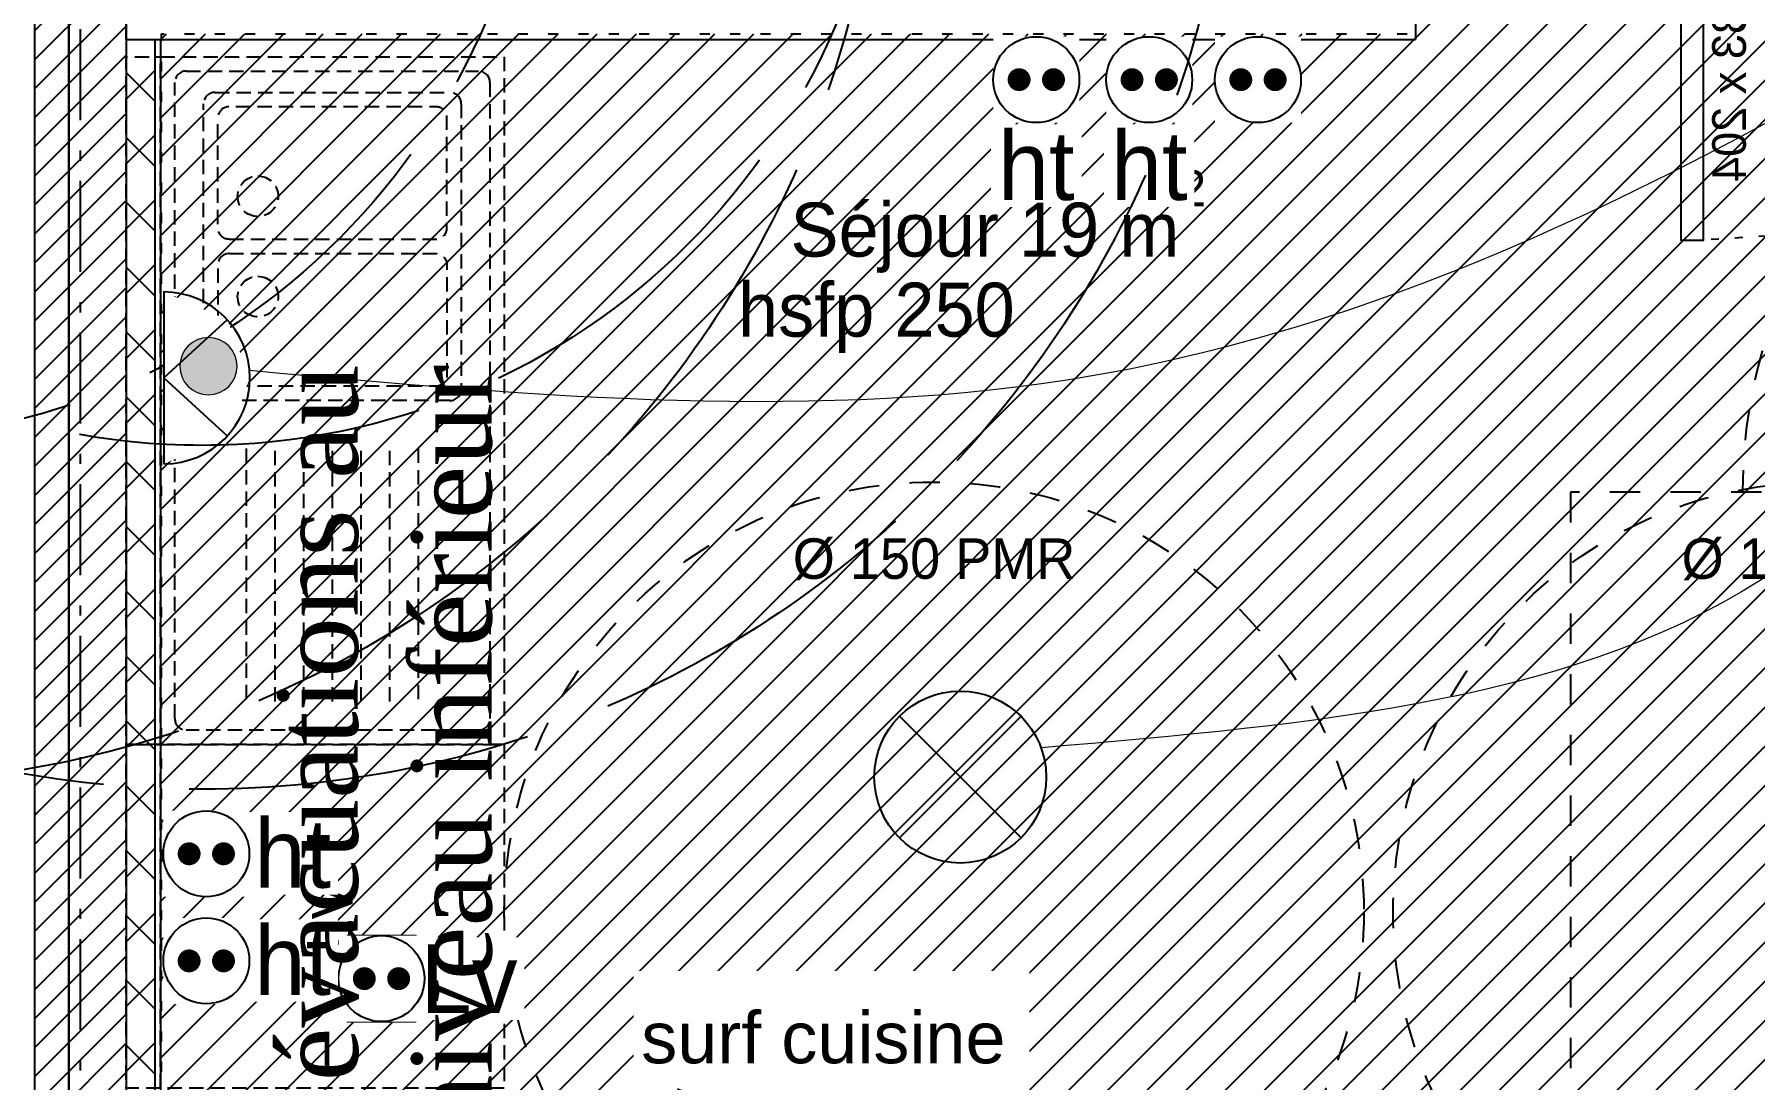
# Model space of a CAD drawing. Header units: centimetres. Extents: x -35664 to 50682, y -23001 to 23705.
# Drawn here: x 6209.9 to 6510.1, y 3678.9 to 3861.3 of the extents above; entities that cross this region are included whole.
import ezdxf

# ---------------------------------------------------------------- set-up
doc = ezdxf.new("R2010")
doc.units = ezdxf.units.CM
for name, pattern in [('ACAD_ISO02W100', [15, 12, -3]), ('prlm_eu', [2, 1.25, -0.25, 0.25, -0.25]), ('Style de ligne -11', [0.347222, 0.20828, -0.138942]), ('Style de ligne -13', [0.147638, 0.098425, -0.049213]), ('Style de ligne -18', [0.164042, 0.054681, -0.109361]), ('Style de ligne -5', [0.20828, 0.069425, -0.138855]), ('Style de ligne -6', [1.04164, 0.625, -0.20828, 0.06943, -0.13893]), ('VW-01', [0.41656, 0.20828, -0.20828])]:
    doc.linetypes.add(name, pattern=pattern)
for name, color, linetype in [('B aménagement intérieur', 252, 'Continuous'), ('B faience', 252, 'Style de ligne -11'), ('B Faux plafonds', 9, 'Continuous'), ('B Faux plafonds_Hatch', 9, 'Continuous'), ('B GÈnÈral_Hatch', 252, 'Continuous'), ('B Général', 252, 'Continuous'), ('C ANNOTATIONS-PMR', 252, 'Style de ligne -5'), ('C ANNOTATIONS-prestations', 252, 'Continuous'), ('C ANNOTATIONS-texte', 252, 'Continuous'), ('D SURFACES-shab', 252, 'Continuous'), ('F REMPLISSAGE-vert foncé', 252, 'Continuous'), ('prlm-EAU-EF', 161, 'Continuous'), ('prlm-EAU-EUEV', 25, 'Continuous'), ('prlm-MOD', 64, 'Continuous')]:
    doc.layers.add(name, color=color, linetype=linetype)
doc.layers.add('prlm-ELEC-CFO', color=1, linetype='Continuous', lineweight=25)
doc.layers.add('prlm-ZEROPLOT', color=254, linetype='Continuous', plot=False)
doc.styles.add('Eurostile', font='Eurosti.TTF')
doc.styles.add('Eurostile (italic)', font='Eurostib.TTF')
doc.styles.add('prlm-elec-cfo', font='comic.ttf', dxfattribs={"height": 12})
doc.styles.add('prlm-sejc', font='arial.ttf', dxfattribs={"height": 20})
doc.styles.add('prlm-vmc', font='pala.ttf', dxfattribs={"height": 14})

# ---------------------------------------------------------------- blocks, each defined once
blk = doc.blocks.new('A 90.Rond 150_PMR')
at = {"layer": 'B Général', "linetype": 'VW-01', "ltscale": 25.4}
blk.add_circle((0, 0), 75, dxfattribs=at)
at = {"layer": 'B Général', "insert": (-61.5, 0), "char_height": 7.059, "attachment_point": 5, "rotation": 90, "line_spacing_factor": 0.894142, "style": 'Eurostile (italic)'}
blk.add_mtext('Ø 150 PMR', dxfattribs=at)
blk = doc.blocks.new('A 90.Evier 120.60 T3 et +')
at = {"layer": 'B Général', "linetype": 'Style de ligne -13', "ltscale": 25.4}
for p, q in [((-55.5, -2.5), (55.5, -2.5)), ((-57.5, -55.5), (-57.5, -4.5)), ((57.5, -4.5), (57.5, -55.5)), ((2, -7.53), (51.79, -7.53)), ((0, -50.5), (0, -9.53)), ((18.98, -10), (18.98, -10)), ((53.79, -9.53), (53.79, -50.5)), ((-52.12, -15), (-7.88, -15)), ((-52.5, -20), (-7.5, -20)), ((-52.5, -25), (-7.5, -25)), ((-52.5, -30), (-7.5, -30)), ((-52.5, -35), (-7.5, -35)), ((-52.5, -40), (-7.5, -40)), ((-52.12, -45), (-7.88, -45)), ((25.65, -43.33), (25.65, -43.33)), ((9.17, -50), (9.17, -50)), ((51.79, -52.5), (2, -52.5)), ((55.5, -57.5), (-55.5, -57.5))]:
    blk.add_line(p, q, dxfattribs=at)
at = {"layer": 'B Général', "linetype": 'Style de ligne -13', "ltscale": 25.4, "flags": 128}
blk.add_lwpolyline([(-60, 0), (-60, 6), (60, 6), (60, 0)], dxfattribs=at)
blk.add_lwpolyline([(-60, 0), (60, 0), (60, -60), (-60, -60)], close=True, dxfattribs=at)
for points in [[(25.65, -12), (25.65, -48, -0.414212), (23.65, -50), (4.5, -50, -0.198914), (3.09, -49.41, -0.198914), (2.5, -48), (2.5, -12, -0.414214), (4.5, -10)], [(25.65, -12, 0.414212), (23.65, -10), (4.45, -10)], [(28.15, -12), (28.15, -48, 0.414212), (30.15, -50), (49.29, -50, 0.198914), (50.71, -49.41, 0.198914), (51.29, -48), (51.29, -12, 0.414214), (49.29, -10)], [(28.15, -12, -0.414212), (30.15, -10), (49.34, -10)]]:
    blk.add_lwpolyline(points, format="xyb", dxfattribs=at)
at = {"layer": 'B Général', "linetype": 'Style de ligne -13', "ltscale": 25.4}
for centre, start, end in [((-55.5, -4.5), 90, 180), ((55.5, -4.5), 0, 90), ((2, -9.53), 90, 180), ((51.79, -9.53), 0, 90), ((2, -50.5), 180, 270), ((51.79, -50.5), 270, 0), ((-55.5, -55.5), 180, 270), ((55.5, -55.5), 270, 0)]:
    blk.add_arc(centre, 2, start, end, dxfattribs=at)
for centre in [(18.15, -17), (35.65, -17)]:
    blk.add_ellipse(centre, major_axis=(3.54, 0), ratio=1, dxfattribs=at)
blk = doc.blocks.new('A 90.PP 80')
at = {"layer": 'B Général', "flags": 128}
blk.add_lwpolyline([(-43, 2.5), (-43, 85.5), (-39, 85.5), (-39, 2.5)], close=True, dxfattribs=at)
at = {"layer": 'B Général', "linetype": 'Style de ligne -18', "ltscale": 25.4, "flags": 128}
blk.add_lwpolyline([(46, 2.5), (45.27, 13.33), (43.1, 23.98), (39.53, 34.26), (34.61, 44), (28.44, 53.03), (21.1, 61.19), (12.74, 68.35), (3.5, 74.38), (-6.47, 79.18), (-17, 82.67), (-27.91, 84.79), (-39, 85.5)], dxfattribs=at)
at = {"layer": 'B Général', "linetype": 'Continuous', "flags": 128}
for points in [[(-45, 2.5), (-43, 2.5), (-43, 0), (-40, 0), (-40, -2.5), (-45, -2.5)], [(48, 2.5), (46, 2.5), (46, 0), (43, 0), (43, -2.5), (48, -2.5), (48, -2.5), (48, -2.5), (48, 1.79), (48, 1.79)]]:
    blk.add_lwpolyline(points, close=True, dxfattribs=at)
at = {"layer": 'C ANNOTATIONS-prestations', "insert": (-37.5, 32.5), "char_height": 5.8825, "attachment_point": 1, "rotation": 90, "line_spacing_factor": 0.894142, "style": 'Eurostile'}
blk.add_mtext('PP 83 x 204', dxfattribs=at)
blk = doc.blocks.new('A 90.Lit 140.190_PMR 2')
at = {"layer": 'B Général', "linetype": 'VW-01', "ltscale": 25.4, "flags": 128}
blk.add_lwpolyline([(70, 155), (-70, 155), (-70, 35), (70, 35)], close=True, dxfattribs=at)
at = {"layer": 'B Général', "linetype": 'VW-01', "ltscale": 25.4}
blk.add_arc((70, 35), 90, 0, 90, dxfattribs=at)
blk = doc.blocks.new('A 90.Lave Vaisselle')
at = {"layer": 'B Général', "linetype": 'Style de ligne -13', "ltscale": 25.4, "flags": 128}
blk.add_lwpolyline([(-30, 30), (-30, 36), (30, 36), (30, 30)], dxfattribs=at)
blk.add_lwpolyline([(-30, 30), (30, 30), (30, -30), (-30, -30)], close=True, dxfattribs=at)
at = {"layer": 'B Général', "insert": (0, 0), "char_height": 7.059, "attachment_point": 5, "line_spacing_factor": 0.894142, "style": 'Eurostile'}
blk.add_mtext('LV', dxfattribs=at)
blk = doc.blocks.new('A 90.T3 S102_105 (2D)')
at = {"layer": 'B Faux plafonds_Hatch', "linetype": 'Continuous'}
h = blk.add_hatch(dxfattribs=at)
h.set_pattern_fill('F_P__SOFFITE', color=256, style=0, pattern_type=2)
h.set_pattern_definition([(45, (0, 0.2205), (-3.52778, 3.30729), [])])
h.paths.add_polyline_path([(-55.86, 34.01), (-55.94, 63.02), (125.88, 63.03), (125.88, 76.02), (280.96, 76.02), (281.04, -293.98), (-274.88, -293.98), (-274.88, 16.02), (-55.86, 16.02), (-55.86, 34.03)])
at = {"layer": 'B GÈnÈral_Hatch', "linetype": 'Continuous'}
h = blk.add_hatch(dxfattribs=at)
h.set_pattern_fill('02_ISOLANT', color=256, angle=-90, style=0, pattern_type=2)
h.set_pattern_definition([(-45, (0, 0), (5.65685, 5.65685), []), (45, (0, 0), (5.65685, -5.65685), [])])
h.paths.add_polyline_path([(-276.04, 15.02), (-281.04, 15.02), (-281.04, -295.98), (-276.04, -295.98)])
at = {"layer": 'B faience', "lineweight": 18, "flags": 128}
blk.add_lwpolyline([(-275.04, -107.98), (-275.04, 15.02), (-216.04, 15.02)], dxfattribs=at)
at = {"layer": 'B Faux plafonds', "linetype": 'Style de ligne -5', "ltscale": 25.4, "flags": 128}
blk.add_lwpolyline([(-55.86, 34.01), (-55.94, 63.02), (125.88, 63.03), (125.88, 76.02), (280.96, 76.02), (281.04, -293.98), (-274.88, -293.98), (-274.88, 16.02), (-55.86, 16.02), (-55.86, 34.03)], close=True, dxfattribs=at)
at = {"layer": 'B Général', "linetype": 'Continuous'}
for p, q in [((-56.02, 63.03), (-56.02, 15.02)), ((-281.04, 15.02), (-281.04, 20.02)), ((-281.04, 15.02), (-281.04, 15.02)), ((-281.04, 15.02), (-281.04, -295.98)), ((-281.04, 15.02), (-281.04, -295.98)), ((-276.04, 15.02), (-276.04, -295.98)), ((-275.04, 15.02), (-56.02, 15.02)), ((-275.04, 15.02), (-275.04, -295.98)), ((-275.04, 15.02), (-275.04, -295.98))]:
    blk.add_line(p, q, dxfattribs=at)
at = {"layer": 'D SURFACES-shab', "lineweight": 18, "flags": 128}
blk.add_lwpolyline([(125.88, 76.02), (125.88, 63.03), (-56.02, 63.03), (-56.02, 15.02), (-275.05, 15.02), (-275.05, -293.94), (281.07, -293.53), (281.03, 76.02)], close=True, dxfattribs=at)
at = {"layer": 'F REMPLISSAGE-vert foncé', "linetype": 'Continuous'}
for p in [(-56.02, 63.03), (-281.04, 15.02)]:
    blk.add_line(p, (-56.02, 15.02), dxfattribs=at)
at = {"layer": 'B Général', "xscale": -1, "rotation": 180}
blk.add_blockref('A 90.PP 80', (33.25, 65.53), dxfattribs=at)
at = {"layer": 'B Général', "rotation": 90}
for name, p in [('A 90.Lit 140.190_PMR 2', (126.04, -133.98)), ('A 90.Evier 120.60 T3 et +', (-275.04, -47.98)), ('A 90.Lave Vaisselle', (-245.04, -137.98))]:
    blk.add_blockref(name, p, dxfattribs=at)
at = {"layer": 'C ANNOTATIONS-PMR', "ltscale": 25.4, "rotation": 270}
for p in [(-140.04, -137.19), (15.07, -137.19)]:
    blk.add_blockref('A 90.Rond 150_PMR', p, dxfattribs=at)
at = {"layer": 'C ANNOTATIONS-prestations', "insert": (-174.25, -39.66), "char_height": 9.412, "width": 75.1259, "attachment_point": 7, "line_spacing_factor": 0.894142, "style": 'Eurostile (italic)'}
blk.add_mtext('hsfp {\\fEurostile|b0|i0|c0|p0;250}', dxfattribs=at)
at = {"layer": 'C ANNOTATIONS-texte', "insert": (-128.84, -25.69), "char_height": 9.412, "attachment_point": 8, "line_spacing_factor": 0.894142, "style": 'Eurostile'}
blk.add_mtext('Séjour 19 m{\\H0.6667x;\\S2^ ;}', dxfattribs=at)
blk = doc.blocks.new('xi.dchrob')
at = {"layer": 'prlm-ZEROPLOT', "color": 253, "linetype": 'ACAD_ISO02W100', "ltscale": 5}
for radius in [180, 120]:
    blk.add_circle((13.38, 0), radius, dxfattribs=at)
blk = doc.blocks.new('xi.LVrob')
at = {"layer": 'prlm-EAU-EF', "color": 0}
blk.add_lwpolyline([(-6, 7.5), (6, 7.5), (-6, -7.5), (6, -7.5)], close=True, dxfattribs=at)
blk = doc.blocks.new('xi.LV')
at = {"color": 0, "lineweight": 5}
blk.add_wipeout([(-7.5, -7.5), (7.5, -7.5), (7.5, 7.5), (-7.5, 7.5)], dxfattribs=at).dxf.layer = 'prlm-ELEC-CFO'
at = {"layer": 'prlm-ELEC-CFO', "color": 0, "linetype": 'ByBlock', "lineweight": 5, "const_width": 2}
for points in [[(-4, 0, 1), (-2, 0, 1)], [(2, 0, 1), (4, 0, 1)]]:
    blk.add_lwpolyline(points, format="xyb", close=True, dxfattribs=at)
at = {"layer": 'prlm-ELEC-CFO', "color": 0, "linetype": 'ByBlock', "lineweight": -2}
blk.add_circle((0, 0), 7.5, dxfattribs=at)
blk = doc.blocks.new('xi.PC')
at = {"color": 0, "lineweight": 5}
blk.add_wipeout([(-7.5, -7.5), (7.5, -7.5), (7.5, 7.5), (-7.5, 7.5)], dxfattribs=at).dxf.layer = 'prlm-ELEC-CFO'
at = {"layer": 'prlm-ELEC-CFO', "color": 0, "linetype": 'ByBlock', "lineweight": 5, "const_width": 2}
for points in [[(-4, 0, 1), (-2, 0, 1)], [(2, 0, 1), (4, 0, 1)]]:
    blk.add_lwpolyline(points, format="xyb", close=True, dxfattribs=at)
at = {"layer": 'prlm-ELEC-CFO', "color": 0, "linetype": 'ByBlock', "lineweight": -2}
blk.add_circle((0, 0), 7.5, dxfattribs=at)
blk = doc.blocks.new('xi.PCHT')
at = {"color": 0, "lineweight": 5}
blk.add_wipeout([(-7.5, -7.5), (7.5, -7.5), (7.5, 7.5), (-7.5, 7.5)], dxfattribs=at).dxf.layer = 'prlm-ELEC-CFO'
at = {"layer": 'prlm-ELEC-CFO', "color": 0, "linetype": 'ByBlock', "lineweight": 5, "const_width": 2}
for points in [[(-4, 0, 1), (-2, 0, 1)], [(2, 0, 1), (4, 0, 1)]]:
    blk.add_lwpolyline(points, format="xyb", close=True, dxfattribs=at)
at = {"layer": 'prlm-ELEC-CFO', "color": 0, "linetype": 'ByBlock', "lineweight": -2}
blk.add_circle((0, 0), 7.5, dxfattribs=at)
blk = doc.blocks.new('xi.PTCE')
at = {"layer": 'prlm-ELEC-CFO', "color": 0}
for points in [[(-10.61, 10.61), (10.61, -10.61)], [(10.61, 10.61), (-10.61, -10.61)]]:
    blk.add_lwpolyline(points, dxfattribs=at)
at = {"layer": 'prlm-ELEC-CFO', "color": 0, "linetype": 'ByBlock'}
blk.add_circle((0, 0), 15, dxfattribs=at)
blk = doc.blocks.new('xi.ECAP')
at = {"color": 0}
blk.add_wipeout([(-15, 0), (-10.13, 11.06), (0, 15), (10.13, 11.06), (15, 0)], dxfattribs=at).dxf.layer = 'prlm-ELEC-CFO'
at = {"layer": 'prlm-ELEC-CFO', "color": 0, "linetype": 'ByBlock', "lineweight": -2, "flags": 128}
blk.add_lwpolyline([(15, 0, 1), (-15, 0)], format="xyb", close=True, dxfattribs=at)
at = {"layer": 'prlm-ELEC-CFO', "color": 0}
blk.add_lwpolyline([(-10.13, 11.06), (0, 0), (10.13, 11.06)], dxfattribs=at)
blk = doc.blocks.new('xi.4m²')
at = {"color": 0}
blk.add_wipeout([(-34.54, 20.54), (34.54, 20.54), (34.54, -20.54), (-34.54, -20.54)], dxfattribs=at).dxf.layer = 'prlm-ELEC-CFO'
at = {"layer": 'prlm-ELEC-CFO', "color": 0, "attachment_point": 6, "line_spacing_factor": 0.8, "style": 'prlm-sejc'}
for s, insert, char_height in [('surf cuisine', (30.36, 8.9), 9), ('4 m²', (29.31, -9.19), 13)]:
    blk.add_mtext(s, dxfattribs=dict(at, insert=insert, char_height=char_height))
at = {"layer": 'prlm-ELEC-CFO', "color": 0, "style": 'prlm-sejc', "flags": 8}
blk.add_attdef('?', (-28.3, -16.79), '', height=20, dxfattribs=at)
blk = doc.blocks.new('xi.eu')
at = {"layer": 'prlm-EAU-EUEV', "linetype": 'ByBlock', "lineweight": -2}
h = blk.add_hatch(color=0, dxfattribs=at)
edge = h.paths.add_edge_path()
edge.add_arc((0, 0), 5, 0, 360)
at = {"layer": 'prlm-EAU-EUEV', "color": 0, "linetype": 'ByBlock', "lineweight": 5}
blk.add_circle((0, 0), 5, dxfattribs=at)

msp = doc.modelspace()

# ---------------------------------------------------------------- hatches: boundary and pattern name
at = {"layer": 'B GÈnÈral_Hatch', "linetype": 'Continuous'}
h = msp.add_hatch(dxfattribs=at)
h.set_pattern_fill('50_BETON', color=256, style=0, pattern_type=2)
h.set_pattern_definition([(45, (0, 0), (2.4253472, -2.6458333), [])])
h.paths.add_polyline_path([(6209.888, 3525.389), (6225.888, 3541.389), (6225.888, 4134.389), (6209.888, 4134.389)])

# ---------------------------------------------------------------- linework, layer by layer
at = {"layer": 'B Général', "linetype": 'Continuous', "lineweight": 18}
for p, q in [((6209.888, 4134.389), (6209.888, 3525.389)), ((6225.888, 4134.389), (6225.888, 3551.389))]:
    msp.add_line(p, q, dxfattribs=at)
at = {"layer": 'B Général', "linetype": 'Continuous'}
for p, q in [((6209.888, 4134.389), (6209.888, 3525.389)), ((6225.888, 4134.389), (6225.888, 3551.389))]:
    msp.add_line(p, q, dxfattribs=at)
at = {"layer": 'B Général', "linetype": 'Style de ligne -6', "ltscale": 25.4, "flags": 128}
msp.add_lwpolyline([(6274.813, 5820.389), (6274.813, 5736.889), (6217.888, 5687.889), (6217.888, 3085.389)], dxfattribs=at)
msp.add_lwpolyline([(6274.813, 5820.389), (6274.813, 5736.889), (6217.888, 5687.889), (6217.888, 3085.389)], dxfattribs=at)
at = {"layer": 'prlm-ZEROPLOT', "ltscale": 25}
msp.add_lwpolyline([(5209.042, 4917.389), (6215.888, 4917.389), (6215.888, 3517.389), (4931.965, 3517.389)], dxfattribs=at)
at = {"layer": 'prlm-ZEROPLOT'}
msp.add_lwpolyline([(6215.888, 4917.389), (7638.484, 4917.389), (7638.484, 3517.389), (6215.888, 3517.389)], close=True, dxfattribs=at)

# ---------------------------------------------------------------- block references
at = {"layer": 'B aménagement intérieur'}
msp.add_blockref('A 90.T3 S102_105 (2D)', (6506.93, 3845.368), dxfattribs=at)
at = {"layer": 'prlm-EAU-EF'}
msp.add_blockref('xi.LVrob', (6270.458, 3696.517), dxfattribs=at)
at = {"layer": 'prlm-ELEC-CFO'}
msp.add_blockref('xi.PTCE', (6371.456, 3731.687), dxfattribs=at)
at = {"layer": 'prlm-MOD', "rotation": 180}
msp.add_blockref('xi.dchrob', (6191.634, 3910.536), dxfattribs=at)

# ---------------------------------------------------------------- next in the draw order: block references
at = {"layer": 'prlm-ELEC-CFO'}
msp.add_blockref('xi.PC', (6423.415, 3853.389), dxfattribs=at)
msp.add_blockref('xi.4m²', (6349.002, 3677.279), dxfattribs=at).add_auto_attribs({'?': '>'})

# ---------------------------------------------------------------- next in the draw order: texts
at = {"layer": 'prlm-EAU-EF', "lineweight": 20, "insert": (6285.741, 3696.516), "char_height": 12, "attachment_point": 5, "line_spacing_factor": 0.8, "style": 'prlm-elec-cfo', "bg_fill": 3, "box_fill_scale": 1.1, "bg_fill_color": 256, "bg_fill_transparency": 0}
msp.add_mtext('Lv', dxfattribs=at)
at = {"layer": 'prlm-ELEC-CFO', "lineweight": 20, "char_height": 12, "attachment_point": 5, "line_spacing_factor": 0.8, "style": 'prlm-elec-cfo', "bg_fill": 3, "box_fill_scale": 1.1, "bg_fill_color": 256, "bg_fill_transparency": 0}
for insert in [(6384.73, 3838.313), (6404.439, 3838.313), (6254.965, 3718.299)]:
    msp.add_mtext('ht', dxfattribs=dict(at, insert=insert))

# ---------------------------------------------------------------- next in the draw order: block references
at = {"layer": 'prlm-ELEC-CFO'}
for p in [(6384.73, 3853.389), (6404.439, 3853.389), (6239.889, 3718.3)]:
    msp.add_blockref('xi.PCHT', p, dxfattribs=at)

# ---------------------------------------------------------------- next in the draw order: texts
at = {"layer": 'prlm-ELEC-CFO', "lineweight": 20, "insert": (6285.741, 3696.516), "char_height": 12, "attachment_point": 5, "line_spacing_factor": 0.8, "style": 'prlm-elec-cfo', "bg_fill": 3, "box_fill_scale": 1.1, "bg_fill_color": 256, "bg_fill_transparency": 0}
msp.add_mtext('Lv', dxfattribs=at)

# ---------------------------------------------------------------- next in the draw order: linework, layer by layer
at = {"layer": 'prlm-ELEC-CFO', "lineweight": 13}
for points in [[(6591.98, 3893.397), (6394.499, 3801.687), (6247.443, 3802.612)], [(6591.98, 3893.397), (6514.232, 3768.135), (6385.555, 3736.807)]]:
    msp.add_spline(points, degree=3, dxfattribs=at)

# ---------------------------------------------------------------- next in the draw order: block references
at = {"layer": 'prlm-ELEC-CFO'}
msp.add_blockref('xi.LV', (6270.458, 3696.517), dxfattribs=at)

# ---------------------------------------------------------------- next in the draw order: block references
at = {"layer": 'prlm-ELEC-CFO', "rotation": 270}
msp.add_blockref('xi.ECAP', (6232.496, 3801.347), dxfattribs=at)

# ---------------------------------------------------------------- next in the draw order: texts
at = {"layer": 'prlm-ELEC-CFO', "lineweight": 20, "insert": (6254.964, 3699.611), "char_height": 12, "attachment_point": 5, "line_spacing_factor": 0.8, "style": 'prlm-elec-cfo', "bg_fill": 3, "box_fill_scale": 1.1, "bg_fill_color": 256, "bg_fill_transparency": 0}
msp.add_mtext('ht', dxfattribs=at)

# ---------------------------------------------------------------- next in the draw order: block references
at = {"layer": 'prlm-EAU-EUEV', "xscale": -1, "rotation": 180}
msp.add_blockref('xi.eu', (6240.255, 3803.387), dxfattribs=at)
at = {"layer": 'prlm-ELEC-CFO'}
msp.add_blockref('xi.PCHT', (6239.888, 3699.611), dxfattribs=at)
at = {"layer": 'prlm-MOD'}
msp.add_blockref('xi.dchrob', (6225.745, 3909.575), dxfattribs=at)

# ---------------------------------------------------------------- next in the draw order: texts
at = {"layer": 'prlm-EAU-EUEV', "linetype": 'prlm_eu', "ltscale": 50, "insert": (6252.322, 3803.644), "char_height": 14, "attachment_point": 3, "rotation": 90, "style": 'prlm-vmc'}
msp.add_mtext_dynamic_manual_height_columns('Passage des évacuations au niveau inférieur', width=238.02246, gutter_width=70, heights=[0], dxfattribs=at)

doc.saveas('drawing.dxf')
